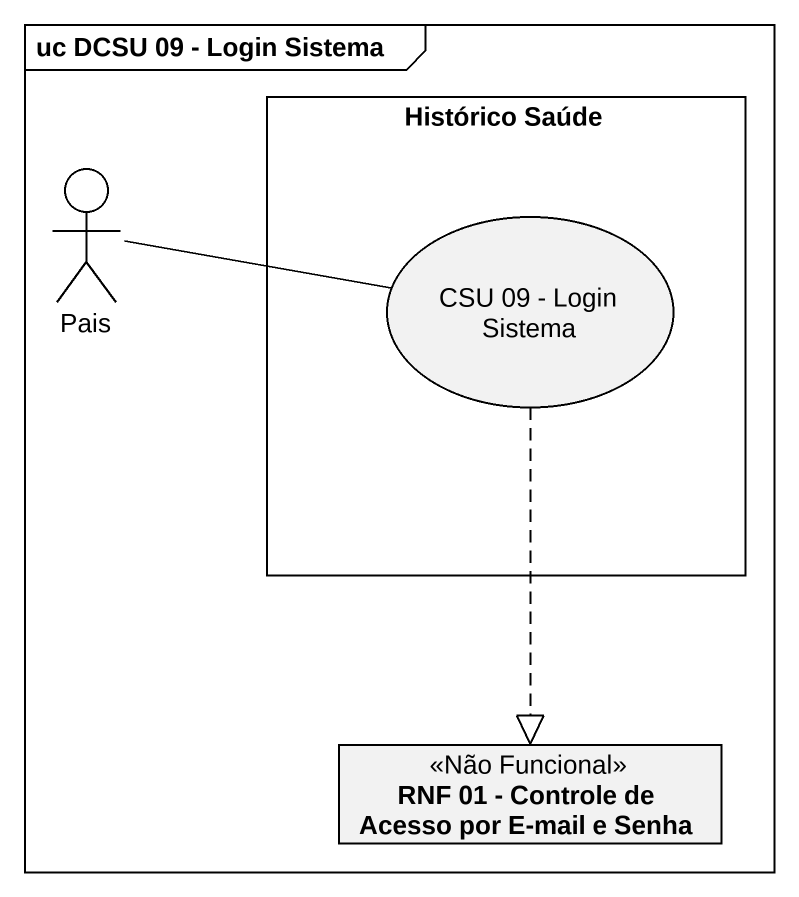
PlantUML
@startuml
mainframe uc DCSU 09 - Login Sistema
allowmixing
hide circle
hide empty members
rectangle "Histórico Saúde" as Histórico_Saúde {
  usecase "CSU 09 - Login Sistema" as CSU_09_Login_Sistema
}
actor Pais
class "RNF 01 - Controle de Acesso por E-mail e Senha" as RNF_01_Controle_de_Acesso <<Não Funcional>>
Pais -right- CSU_09_Login_Sistema
CSU_09_Login_Sistema ..|> RNF_01_Controle_de_Acesso
@enduml
